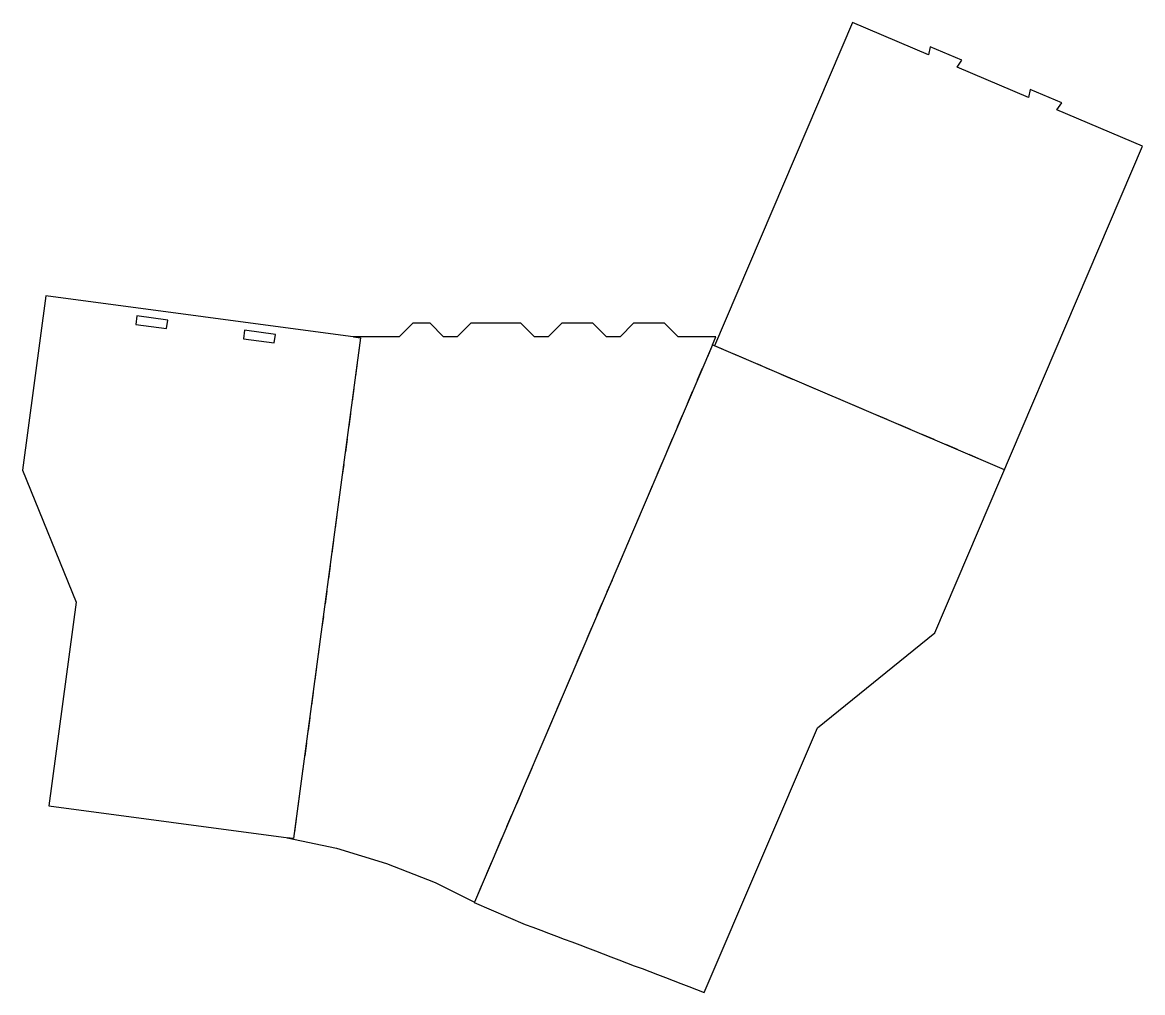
# Model space of a CAD drawing. Header units: metres. Extents: x 0 to 17.3, y 0 to 14.9.
import ezdxf

# ---------------------------------------------------------------- set-up
doc = ezdxf.new("R2010")
doc.units = ezdxf.units.M

msp = doc.modelspace()

# ---------------------------------------------------------------- linework, layer by layer
at = {"layer": 'CUT'}
for points in [[(0, 8.04549), (0.82826, 6.01154), (0.40895, 2.87864), (4.17854, 2.37411), (4.17828, 2.37216), (4.07976, 2.38535), (4.84056, 2.22336), (5.60968, 1.99073), (6.3566, 1.69446), (6.96394, 1.39238), (6.96109, 1.3857), (7.74498, 1.05099), (7.86521, 1.0059), (7.98541, 0.96075), (8.10558, 0.91554), (8.22574, 0.87027), (8.34587, 0.82494), (8.46598, 0.77956), (8.58607, 0.73411), (8.70613, 0.68862), (8.82618, 0.64306), (8.94621, 0.59745), (9.06621, 0.55179), (9.1862, 0.50608), (9.30616, 0.46031), (9.42611, 0.41449), (9.54603, 0.36863), (9.66594, 0.32271), (9.78583, 0.27675), (9.9057, 0.23073), (10.02556, 0.18468), (10.1454, 0.13857), (10.26522, 0.09243), (10.38502, 0.04623), (10.50481, 0), (12.24657, 4.07921), (14.0564, 5.54014), (17.25653, 13.03487), (15.93679, 13.59838), (16.01142, 13.70243), (15.52261, 13.91114), (15.49908, 13.78527), (14.39818, 14.25533), (14.47281, 14.35938), (13.98401, 14.56809), (13.96047, 14.44223), (12.78672, 14.9434), (10.65987, 9.96229), (10.62883, 9.97555), (10.6822, 10.10055), (10.10278, 10.10055), (9.89278, 10.31055), (9.41612, 10.31055), (9.20612, 10.10055), (8.99612, 10.10055), (8.78612, 10.31055), (8.30946, 10.31055), (8.09946, 10.10055), (7.88946, 10.10055), (7.67946, 10.31055), (6.90946, 10.31055), (6.69946, 10.10055), (6.48946, 10.10055), (6.27946, 10.31055), (6.012, 10.31055), (5.802, 10.10055), (5.10138, 10.10055), (5.2107, 10.08592), (5.21044, 10.08396), (0.35973, 10.73319), (0, 8.04549)], [(1.74621, 10.29142), (2.22228, 10.2277), (2.2399, 10.3594), (1.76383, 10.42312), (1.74621, 10.29142)], [(3.40441, 10.06948), (3.88048, 10.00577), (3.89811, 10.13747), (3.42204, 10.20118), (3.40441, 10.06948)]]:
    msp.add_lwpolyline(points, close=True, dxfattribs=at)
at = {"layer": 'SCORE'}
for p, q in [((5.21044, 10.08396), (5.18432, 9.88885)), ((10.62883, 9.97555), (10.55153, 9.79451)), ((10.78476, 9.90897), (10.65987, 9.96229)), ((5.15821, 9.69374), (5.1321, 9.49863)), ((11.14684, 9.75436), (10.9658, 9.83166)), ((11.50891, 9.59976), (11.32788, 9.67706)), ((10.47423, 9.61347), (10.39693, 9.43243)), ((11.87099, 9.44516), (11.68995, 9.52246)), ((12.23306, 9.29056), (12.05203, 9.36786)), ((5.10598, 9.30352), (5.07987, 9.10841)), ((10.31962, 9.2514), (10.24232, 9.07036)), ((12.59514, 9.13596), (12.4141, 9.21326)), ((12.95722, 8.98136), (12.77618, 9.05866)), ((5.05375, 8.9133), (5.02764, 8.71819)), ((10.16502, 8.88932), (10.08772, 8.70828)), ((13.31929, 8.82676), (13.13825, 8.90406)), ((13.68137, 8.67216), (13.50033, 8.74946)), ((5.00153, 8.52308), (4.97541, 8.32797)), ((10.01042, 8.52724), (9.93312, 8.34621)), ((14.04344, 8.51756), (13.86241, 8.59486)), ((14.40552, 8.36296), (14.22448, 8.44026)), ((14.7676, 8.20836), (14.58656, 8.28566)), ((4.9493, 8.13286), (4.92318, 7.93775)), ((9.85582, 8.16517), (9.77852, 7.98413)), ((15.12967, 8.05375), (14.94863, 8.13105)), ((9.70122, 7.80309), (9.62392, 7.62205)), ((4.89707, 7.74264), (4.87096, 7.54753)), ((9.54662, 7.44102), (9.46932, 7.25998)), ((4.84484, 7.35242), (4.81873, 7.15731)), ((9.39202, 7.07894), (9.31472, 6.8979)), ((4.79261, 6.9622), (4.7665, 6.76708)), ((4.74039, 6.57197), (4.71427, 6.37686)), ((9.23742, 6.71687), (9.16012, 6.53583)), ((9.08282, 6.35479), (9.00552, 6.17375)), ((4.68816, 6.18175), (4.66204, 5.98664)), ((8.92822, 5.99271), (8.85092, 5.81168)), ((4.63593, 5.79153), (4.60982, 5.59642)), ((8.77362, 5.63064), (8.69632, 5.4496)), ((4.5837, 5.40131), (4.55759, 5.2062)), ((8.61901, 5.26856), (8.54171, 5.08752)), ((4.53147, 5.01109), (4.50536, 4.81598)), ((8.46441, 4.90649), (8.38711, 4.72545)), ((4.47925, 4.62087), (4.45313, 4.42576)), ((8.30981, 4.54441), (8.23251, 4.36337)), ((4.42702, 4.23065), (4.4009, 4.03554)), ((8.15521, 4.18233), (8.07791, 4.0013)), ((4.37479, 3.84043), (4.34868, 3.64532)), ((8.00061, 3.82026), (7.92331, 3.63922)), ((7.84601, 3.45818), (7.76871, 3.27715)), ((4.32256, 3.45021), (4.29645, 3.25509)), ((4.27033, 3.05998), (4.24422, 2.86487)), ((7.69141, 3.09611), (7.61411, 2.91507)), ((4.21811, 2.66976), (4.19199, 2.47465)), ((7.53681, 2.73403), (7.45951, 2.55299)), ((7.38221, 2.37196), (7.30491, 2.19092)), ((7.22761, 2.00988), (7.15031, 1.82884)), ((7.07301, 1.6478), (6.9957, 1.46677))]:
    msp.add_line(p, q, dxfattribs=at)
at = {"layer": 'SCORE2'}
for p, q in [((5.21044, 10.08396), (4.17854, 2.37411)), ((10.62883, 9.97555), (6.96394, 1.39238)), ((15.12967, 8.05375), (10.65987, 9.96229))]:
    msp.add_line(p, q, dxfattribs=at)

doc.saveas('drawing.dxf')
